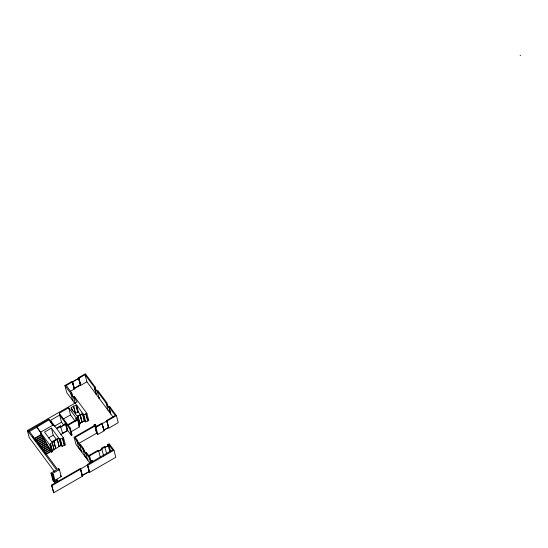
<?xml version="1.0" encoding="UTF-8"?>
<svg xmlns="http://www.w3.org/2000/svg" width="548" height="548" viewBox="0 0 548 548"><rect width="100%" height="100%" fill="white"/><g stroke="black" fill="none" stroke-linecap="round" stroke-linejoin="round"><path stroke-width="0.82" d="M520.141 55.519L520.6 55.259M74.98 403.705L66.746 392.615L64.911 385.525L72.144 381.367L74.377 388.998L70.171 391.423M79.748 382.422L78.522 377.695L85.337 373.77L95.153 386.984L95.969 390.135M85.056 374.716L86.892 381.805L80.762 385.326L78.926 378.243L85.056 374.716L94.462 387.381L96.297 394.471M72.295 381.956L78.809 378.469L80.625 385.148L78.672 378.284L66.233 385.545L71.788 393.019L72.802 396.958M80.488 384.963L74.247 388.82L72.658 382.011L74.473 388.683M73.158 400.369L72.699 400.636L70.87 393.546L71.788 393.019M71.384 394.19L71.021 394.135L73.754 397.821L74.213 397.553L73.85 397.505M87.646 420.754L85.646 421.905L83.817 414.822L85.81 413.672L87.79 420.96L88.708 420.432L86.879 413.343L74.521 396.704L73.603 397.232L75.234 403.527M94.462 387.381L95.153 386.984M54.396 471.499L29.236 437.612L27.4 430.529L77.097 401.931L71.247 394.005M99.072 398.204L97.195 391.067L97.887 390.669L106.867 402.759L107.881 406.691M48.882 419.85L29.133 431.79L28.859 430.728L48.738 419.289L53.163 425.611L48.197 418.562M59.677 414.802L59.273 413.226L68.685 407.815L76.412 418.227L75.912 418.514L76.521 420.878M97.345 391.738L94.53 387.943L96.256 394.416M71.843 409.856L71.233 407.5L73.528 406.178L75.473 413.411L77.768 412.089L75.932 404.999L73.638 406.321M71.233 407.5L71.535 407.897L71.076 408.164L76.761 415.822L77.22 415.555L77.706 416.213L82.406 413.713L81.81 412.911L82.269 412.651L76.583 404.993L76.124 405.26L77.953 412.343L78.412 412.075L76.583 404.993M50.916 421.926L50.505 420.35L59.663 415.083L65.5 422.94L67.336 430.022M99.03 398.149L99.715 397.752M63.28 419.062L70.514 414.898L68.685 407.815M57.403 439.517L59.191 438.489L61.027 445.572L59.232 446.606L57.293 439.373L52.17 442.531L50.423 443.928L52.69 451.593L51.697 452.162L40.668 433.379L40.388 432.317L53.012 425.049M40.668 433.379L41.127 433.112M54.451 426.221L61.499 422.166L59.663 415.083M51.396 428.118L44.511 432.077L51.724 441.798L56.999 438.969L58.609 437.838L51.396 428.118L53.225 435.201L56.595 439.736M34.154 438.558L41.408 434.379M34.284 439.058L41.538 434.886M35.031 440.058L42.285 435.886M62.239 432.954L62.643 433.502L60.403 425.871L56.341 428.207L50.505 420.35M65.445 424.775L65.041 423.2L65.5 422.94M35.887 440.147L42.415 436.386M78.898 424.549L79.994 423.919L77.816 416.357L80.111 415.035L82.049 422.268L84.344 420.946L82.515 413.863L80.213 415.185M60.807 426.419L56.745 428.755L63.547 437.907L65.376 444.997L64.459 445.524L62.383 438.112L60.362 439.27L62.198 446.36L64.219 445.195M66.877 430.29L67.281 430.838L65.445 423.748L65.904 423.488L69.617 428.481L71.446 435.564L72.137 435.167L70.302 428.084L68.205 425.262L77.665 419.823L76.782 418.638L77.59 418.172L77.062 417.466L78.165 416.829L77.816 416.357M83.166 413.952L85.002 421.035L84.591 421.275L82.755 414.192L83.166 413.952L83.817 414.822M35.908 441.565L43.162 437.393M36.764 441.647L43.292 437.893M87.79 420.96L85.961 413.87L86.879 413.343M37.504 442.654L44.032 438.893M108.011 410.24L106.175 403.157L106.867 402.759M37.634 443.154L44.162 439.4M106.243 403.718L109.1 407.479L110.737 414L108.908 406.835L109.6 406.438L116.409 415.61L118.238 422.693L108.833 428.111L106.785 420.994L102.038 423.775M48.409 437.975L53.225 435.201M38.381 444.154L44.909 440.4M38.511 444.661L45.039 440.9M39.257 445.661L45.785 441.907M69.617 428.481L70.302 428.084M39.381 446.161L45.909 442.407M79.535 423.296L84.234 420.802M62.506 433.317L67.144 430.653M79.645 423.446L81.94 422.124L80.111 415.035M60.609 434.674L67.74 430.57L65.904 423.488M40.853 446.75L46.655 443.407M40.984 447.25L46.785 443.914M41.73 448.25L47.532 444.914M70.767 431.934L79.494 426.906L77.062 417.466M41.86 448.757L47.662 445.414M59.807 438.523L61.643 445.613L61.225 445.846L59.396 438.763L59.807 438.523L60.362 439.27M51.697 452.162L49.868 445.079L50.854 444.51M42.6 449.757L48.402 446.421M64.459 445.524L62.63 438.434L63.547 437.907M42.73 450.257L48.532 446.921M43.477 451.264L49.279 447.922M44.333 451.346L49.409 448.422M44.354 452.764L50.156 449.429M45.21 452.854L50.286 449.929M94.516 426.419L94.112 424.844L95.03 424.316L96.489 426.289L101.955 423.145L104.195 430.776L97.811 434.448L96.797 433.084L94.962 425.995L75.213 437.359L77.665 440.654L78.48 443.805M90.016 463.238L75.953 444.298L74.117 437.208L94.557 425.454L94.112 424.844M45.95 453.854L51.026 450.935M57.293 439.373L59.129 446.456L53.999 449.613L52.252 451.011L52.69 451.593M45.772 454.532L51.156 451.436M108.422 427.563L106.593 420.474L115.313 415.459L108.908 406.835M97.811 434.448L95.982 427.365L102.36 423.693M108.833 428.111L106.997 421.022L116.409 415.61M79.494 447.743L78.809 448.141L76.973 441.051L77.665 440.654M78.508 443.606L96.797 433.084M103.695 430.235L108.47 427.488L103.723 430.269L102.25 424.584M80.083 445.182L77.124 441.64L82.974 449.134L84.81 456.217L85.495 455.82M82.974 449.134L83.666 448.737L80.385 444.325L79.7 444.723L81.529 451.805L82.221 451.408M53.498 481.103L51.902 473.883L53.498 481.103L52.8 480.151L50.964 473.068L56.588 469.835L27.4 430.529M53.731 480.966L54.601 482.137L55.293 481.74L54.423 480.575L61.26 476.637L59.424 469.554L58.698 468.567L57.478 469.266L28.859 430.728M86.091 453.271L83.125 449.723L89.173 457.484L90.598 462.992M52.998 475.061L52.587 473.486L59.424 469.554M54.601 482.137L52.766 475.054L53.457 474.657L52.587 473.486M108.086 446.195L107.682 444.62L109.189 443.757L113.963 450.189L115.799 457.279L89.619 472.342L87.242 464.526L92.263 461.642L91.585 460.731L92.276 460.334L92.948 461.245L112.696 449.881L108.908 444.777L108.127 445.223L109.758 451.525M101.784 449.901L101.38 448.326L104.552 446.497L106.586 453.347M89.769 458.498L89.16 456.142L98.619 450.696L98.208 450.148L88.755 455.594L86.399 452.422L85.707 452.812L87.543 459.902L88.228 459.505M103.613 455.963L101.784 448.874L104.963 447.045M89.173 457.484L89.865 457.087L89.16 456.142M56.533 480.123L57.218 479.726L58.3 481.178L80.309 468.513L80.72 469.061L82.549 476.15L53.711 492.741L51.471 485.11L57.615 481.576L56.533 480.123L57.143 482.487M53.711 492.741L51.875 485.658L80.72 469.061M89.619 472.342L87.783 465.259L113.963 450.189M89.146 471.575L82.049 475.602L89.146 471.575L87.44 465.04L80.371 469.109L82.077 475.643M97.195 391.067L106.175 403.157M86.892 381.805L113.203 417.24M78.522 377.695L78.926 378.243M78.72 378.784L80.398 385.278M80.762 385.326L80.357 384.778L73.973 388.457L74.377 388.998M106.593 420.474L106.997 421.022M104.195 430.776L101.955 423.145M64.911 385.525L70.87 393.546M94.962 425.995L95.982 427.365M107.682 444.62L108.127 445.223M87.721 419.097L88.708 420.432M78.412 412.075L80.782 415.268M85.002 421.035L85.646 421.905M75.473 413.411L73.528 406.178M101.38 448.326L101.784 448.874M75.912 418.514L76.706 419.59L67.801 424.714L59.273 413.226M79.494 426.906L78.617 425.721L79.419 425.255L77.59 418.172M70.514 414.898L75.35 421.405M65.041 423.2L65.445 423.748M74.117 437.208L76.973 441.051M61.499 422.166L63.931 425.44M67.74 430.57L71.446 435.564M79.487 448.62L81.762 451.675M85.495 456.703L86.858 458.539M87.242 464.526L87.783 465.259M61.643 445.613L62.198 446.36M82.549 476.15L80.309 468.513M36.716 426.851L40.997 432.612M36.846 427.351L40.648 432.475M40.388 432.317L49.868 445.079M32.647 436.523L33.654 437.879M60.527 475.657L61.26 476.637M51.902 473.883L52.766 475.054M50.964 473.068L51.67 474.013M51.471 485.11L51.875 485.658M109.6 406.438L110.004 408.013M108.908 444.777L110.538 451.073M95.03 424.316L95.434 425.892M95.167 427.81L96.393 432.536M98.619 450.696L100.243 456.998M72.637 382.949L74.11 388.635M92.276 460.334L92.681 461.909M80.542 415.692L81.967 421.207M91.585 460.731L91.989 462.3M74.521 396.704L74.925 398.28M89.865 457.087L91.29 462.601M78.165 416.829L79.994 423.919M71.48 393.875L72.035 395.683M83.666 448.737L84.474 451.888M71.535 407.897L72.343 411.048M60.403 425.871L60.814 427.447M53.957 441.503L55.793 448.586M53.848 441.352L55.478 447.654M52.375 442.805L54.204 449.887M52.17 442.531L53.8 448.826M58.698 468.567L59.102 470.143M50.423 443.928L52.252 451.011M53.457 474.657L55.293 481.74M65.465 424.159L60.828 426.824L65.465 424.159M101.798 449.285L98.633 451.107L101.798 449.285M108.148 445.634L104.976 447.456L108.148 445.634"/></g></svg>
